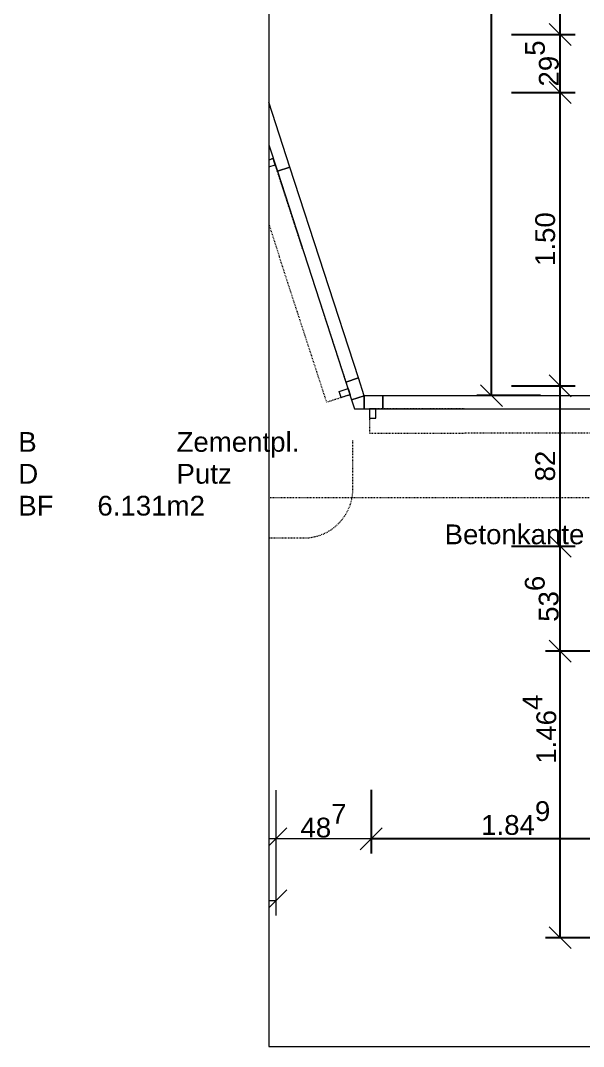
# Model space of a CAD drawing. Header units: metres. Extents: x -1 to 282, y -100 to 261.
# Drawn here: x -1.1 to 72.5, y -58.9 to 75.5 of the extents above; entities that cross this region are included whole.
import ezdxf

# ---------------------------------------------------------------- set-up
doc = ezdxf.new("R2010")
doc.units = ezdxf.units.M
doc.header["$LTSCALE"] = 0.00508
doc.header["$PDMODE"] = 1
for name, pattern in [('gestrichelt-klein', [0.19685, 0.068898, -0.127953]), ('Ohne Titel-13', [0.277778, 0.138889, -0.138889]), ('Ohne Titel-6', [1.0537, 0.590515, -0.19684, 0.069505, -0.19684])]:
    doc.linetypes.add(name, pattern=pattern)
for name, color, linetype, lineweight in [('221_Fenster', 7, 'Continuous', 9), ('221_Fensterrahmen', 7, 'Continuous', 13), ('228_Sonnenschutz', 7, 'Ohne Titel-13', 9), ('Linien-0.03', 7, 'Continuous', 5), ('Linien-gestrichelt', 7, 'gestrichelt-klein', 5), ('Linien-stripu', 7, 'Ohne Titel-6', 5), ('Symbole', 7, 'Continuous', 5), ('Text-Raumstempel', 7, 'Continuous', 5)]:
    doc.layers.add(name, color=color, linetype=linetype, lineweight=lineweight)
doc.layers.add('Bemaßung-Leichtbau', color=7, linetype='Continuous', lineweight=5, true_color=0xb54400)
doc.layers.add('Bemaßung-Rohbau', color=7, linetype='Continuous', lineweight=5, true_color=0x000000)
doc.styles.add('Arial', font='arial.ttf')
doc.dimstyles.new('vbk_50', dxfattribs={"dimtxt": 101.016365, "dimasz": 0.002245, "dimexe": 0.0015, "dimexo": 0.003, "dimgap": 0.0005, "dimtad": 1, "dimdec": 3, "dimzin": 3, "dimdsep": 46, "dimtxsty": 'Arial', "dimblk": 'VW_SLASH', "dimblk1": 'VW_SLASH', "dimblk2": 'VW_SLASH', "dimcen": 0, "dimdle": 0.002, "dimazin": 0, "dimtfac": 0.9, "dimtdec": 3, "dimtix": 1, "dimtmove": 0, "dimatfit": 0, "dimldrblk": 'DOT', "dimfxl": 0.005, "dimfxlon": 1, "dimfrac": 2, "dimtolj": 1, "dimtzin": 3, "dimarcsym": 0})

# ---------------------------------------------------------------- blocks, each defined once
blk = doc.blocks.new('VW_SLASH')
at = {"color": 0, "linetype": 'ByBlock', "lineweight": -2}
blk.add_line((0.5, 0), (-1, 0), dxfattribs=at)
at = {"color": 0, "lineweight": 20, "flags": 128}
blk.add_lwpolyline([(25, 25), (-25, -25)], dxfattribs=at)
blk = doc.blocks.new('*D154')
at = {"layer": 'Bemaßung-Leichtbau', "color": 0, "lineweight": -2, "transparency": 16777216}
for p, q in [((66.91, 146.17), (58.58, 146.17)), ((60.51, 26.43), (60.51, 146.11)), ((66.91, 26.37), (58.58, 26.37))]:
    blk.add_line(p, q, dxfattribs=at)
at = {"layer": 'Defpoints', "color": 0, "transparency": 16777216}
for p in [(60.51, 146.17), (75.88, 146.17), (87.41, 26.37)]:
    blk.add_point(p, dxfattribs=at)
at = {"layer": 'Bemaßung-Leichtbau', "color": 0, "lineweight": -2, "transparency": 16777216, "xscale": 0.05752405278592275, "yscale": 0.05752405278592275, "zscale": 0.05752405278592275}
for p, rotation in [((60.51, 146.17), 90), ((60.51, 26.37), 270)]:
    blk.add_blockref('VW_SLASH', p, dxfattribs=dict(at, rotation=rotation))
at = {"layer": 'Bemaßung-Leichtbau', "color": 0, "transparency": 16777216, "insert": (58.11, 86.27), "char_height": 2.5886, "attachment_point": 5, "rotation": 90, "style": 'Arial'}
blk.add_mtext('\\A1;4.67\\S5^ ;', dxfattribs=at)
blk = doc.blocks.new('_DOT')
at = {"color": 0, "linetype": 'ByBlock', "lineweight": -2}
blk.add_line((-0.5, 0), (-1, 0), dxfattribs=at)
at = {"color": 0, "linetype": 'ByBlock', "const_width": 0.5}
blk.add_lwpolyline([(-0.25, 0, 1), (0.25, 0, 1)], format="xyb", close=True, dxfattribs=at)
blk = doc.blocks.new('*D164')
at = {"layer": 'Bemaßung-Rohbau', "color": 0, "lineweight": -2, "transparency": 16777216}
for p, q in [((75.92, 146.17), (67.59, 146.17)), ((69.51, 73.71), (69.51, 146.11)), ((63.11, 73.65), (71.44, 73.65))]:
    blk.add_line(p, q, dxfattribs=at)
at = {"layer": 'Defpoints', "color": 0, "transparency": 16777216}
for p in [(69.51, 146.17), (86.84, 146.17), (50.09, 73.65)]:
    blk.add_point(p, dxfattribs=at)
at = {"layer": 'Bemaßung-Rohbau', "color": 0, "lineweight": -2, "transparency": 16777216, "xscale": 0.05752405278592275, "yscale": 0.05752405278592275, "zscale": 0.05752405278592275}
for p, rotation in [((69.51, 146.17), 90), ((69.51, 73.65), 270)]:
    blk.add_blockref('VW_SLASH', p, dxfattribs=dict(at, rotation=rotation))
at = {"layer": 'Bemaßung-Rohbau', "color": 0, "transparency": 16777216, "insert": (67.55, 109.91), "char_height": 2.589, "attachment_point": 5, "rotation": 90, "style": 'Arial'}
blk.add_mtext('\\A1;2.83', dxfattribs=at)
blk = doc.blocks.new('*D165')
at = {"layer": 'Bemaßung-Rohbau', "color": 0, "lineweight": -2, "transparency": 16777216}
for p, q in [((63.11, 73.65), (71.44, 73.65)), ((69.51, 66.15), (69.51, 73.59)), ((63.11, 66.09), (71.44, 66.09))]:
    blk.add_line(p, q, dxfattribs=at)
at = {"layer": 'Defpoints', "color": 0, "transparency": 16777216}
for p in [(50.09, 73.65), (69.51, 73.65), (32.28, 66.09)]:
    blk.add_point(p, dxfattribs=at)
at = {"layer": 'Bemaßung-Rohbau', "color": 0, "lineweight": -2, "transparency": 16777216, "xscale": 0.05752405278592275, "yscale": 0.05752405278592275, "zscale": 0.05752405278592275}
for p, rotation in [((69.51, 73.65), 90), ((69.51, 66.09), 270)]:
    blk.add_blockref('VW_SLASH', p, dxfattribs=dict(at, rotation=rotation))
at = {"layer": 'Bemaßung-Rohbau', "color": 0, "transparency": 16777216, "insert": (67.12, 69.87), "char_height": 2.5886, "attachment_point": 5, "rotation": 90, "style": 'Arial'}
blk.add_mtext('\\A1;29\\S5^ ;', dxfattribs=at)
blk = doc.blocks.new('*D166')
at = {"layer": 'Bemaßung-Rohbau', "color": 0, "lineweight": -2, "transparency": 16777216}
for p, q in [((63.11, 66.09), (71.44, 66.09)), ((69.51, 27.71), (69.51, 66.03)), ((63.11, 27.65), (71.44, 27.65))]:
    blk.add_line(p, q, dxfattribs=at)
at = {"layer": 'Defpoints', "color": 0, "transparency": 16777216}
for p in [(32.28, 66.09), (69.51, 66.09), (51.38, 27.65)]:
    blk.add_point(p, dxfattribs=at)
at = {"layer": 'Bemaßung-Rohbau', "color": 0, "lineweight": -2, "transparency": 16777216, "xscale": 0.05752405278592275, "yscale": 0.05752405278592275, "zscale": 0.05752405278592275}
for p, rotation in [((69.51, 66.09), 90), ((69.51, 27.65), 270)]:
    blk.add_blockref('VW_SLASH', p, dxfattribs=dict(at, rotation=rotation))
at = {"layer": 'Bemaßung-Rohbau', "color": 0, "transparency": 16777216, "insert": (67.55, 46.87), "char_height": 2.589, "attachment_point": 5, "rotation": 90, "style": 'Arial'}
blk.add_mtext('\\A1;1.50', dxfattribs=at)
blk = doc.blocks.new('*D167')
at = {"layer": 'Bemaßung-Rohbau', "color": 0, "lineweight": -2, "transparency": 16777216}
for p, q in [((63.11, 27.65), (71.44, 27.65)), ((69.51, 6.7), (69.51, 27.59)), ((63.11, 6.64), (71.44, 6.64))]:
    blk.add_line(p, q, dxfattribs=at)
at = {"layer": 'Defpoints', "color": 0, "transparency": 16777216}
for p in [(51.38, 27.65), (69.51, 27.65), (43.63, 6.64)]:
    blk.add_point(p, dxfattribs=at)
at = {"layer": 'Bemaßung-Rohbau', "color": 0, "lineweight": -2, "transparency": 16777216, "xscale": 0.05752405278592275, "yscale": 0.05752405278592275, "zscale": 0.05752405278592275}
for p, rotation in [((69.51, 27.65), 90), ((69.51, 6.64), 270)]:
    blk.add_blockref('VW_SLASH', p, dxfattribs=dict(at, rotation=rotation))
at = {"layer": 'Bemaßung-Rohbau', "color": 0, "transparency": 16777216, "insert": (67.55, 17.15), "char_height": 2.589, "attachment_point": 5, "rotation": 90, "style": 'Arial'}
blk.add_mtext('\\A1;82', dxfattribs=at)
blk = doc.blocks.new('*D168')
at = {"layer": 'Bemaßung-Rohbau', "color": 0, "lineweight": -2, "transparency": 16777216}
for p, q in [((63.11, 6.64), (71.44, 6.64)), ((69.51, -7.04), (69.51, 6.58)), ((75.92, -7.1), (67.59, -7.1))]:
    blk.add_line(p, q, dxfattribs=at)
at = {"layer": 'Defpoints', "color": 0, "transparency": 16777216}
for p in [(43.63, 6.64), (69.51, 6.64), (131.11, -7.1)]:
    blk.add_point(p, dxfattribs=at)
at = {"layer": 'Bemaßung-Rohbau', "color": 0, "lineweight": -2, "transparency": 16777216, "xscale": 0.05752405278592275, "yscale": 0.05752405278592275, "zscale": 0.05752405278592275}
for p, rotation in [((69.51, 6.64), 90), ((69.51, -7.1), 270)]:
    blk.add_blockref('VW_SLASH', p, dxfattribs=dict(at, rotation=rotation))
at = {"layer": 'Bemaßung-Rohbau', "color": 0, "transparency": 16777216, "insert": (67.1, -0.23), "char_height": 2.5886, "attachment_point": 5, "rotation": 90, "style": 'Arial'}
blk.add_mtext('\\A1;53\\S6^ ;', dxfattribs=at)
blk = doc.blocks.new('*D169')
at = {"layer": 'Bemaßung-Rohbau', "color": 0, "lineweight": -2, "transparency": 16777216}
for p, q in [((75.92, -7.1), (67.59, -7.1)), ((69.51, -44.55), (69.51, -7.15)), ((75.92, -44.61), (67.59, -44.61))]:
    blk.add_line(p, q, dxfattribs=at)
at = {"layer": 'Defpoints', "color": 0, "transparency": 16777216}
for p in [(69.51, -7.1), (131.11, -7.1), (156.11, -44.61)]:
    blk.add_point(p, dxfattribs=at)
at = {"layer": 'Bemaßung-Rohbau', "color": 0, "lineweight": -2, "transparency": 16777216, "xscale": 0.05752405278592275, "yscale": 0.05752405278592275, "zscale": 0.05752405278592275}
for p, rotation in [((69.51, -7.1), 90), ((69.51, -44.61), 270)]:
    blk.add_blockref('VW_SLASH', p, dxfattribs=dict(at, rotation=rotation))
at = {"layer": 'Bemaßung-Rohbau', "color": 0, "transparency": 16777216, "insert": (66.79, -17.31), "char_height": 2.5886, "attachment_point": 5, "rotation": 90, "style": 'Arial'}
blk.add_mtext('\\A1;1.46\\S4^ ;', dxfattribs=at)
blk = doc.blocks.new('*D175')
at = {"layer": 'Bemaßung-Rohbau', "color": 0, "lineweight": -2, "transparency": 16777216}
for p, q in [((44.77, -25.27), (44.77, -33.6)), ((92.16, -25.27), (92.16, -33.6)), ((92.11, -31.68), (44.83, -31.68))]:
    blk.add_line(p, q, dxfattribs=at)
at = {"layer": 'Defpoints', "color": 0, "transparency": 16777216}
for p in [(44.77, 27.65), (92.16, 27.65), (44.77, -31.68)]:
    blk.add_point(p, dxfattribs=at)
at = {"layer": 'Bemaßung-Rohbau', "color": 0, "lineweight": -2, "transparency": 16777216, "xscale": 0.05752405278592275, "yscale": 0.05752405278592275, "zscale": 0.05752405278592275, "rotation": 180}
blk.add_blockref('VW_SLASH', (44.77, -31.68), dxfattribs=at)
at = {"layer": 'Bemaßung-Rohbau', "color": 0, "lineweight": -2, "transparency": 16777216, "xscale": 0.05752405278592275, "yscale": 0.05752405278592275, "zscale": 0.05752405278592275}
blk.add_blockref('VW_SLASH', (92.16, -31.68), dxfattribs=at)
at = {"layer": 'Bemaßung-Rohbau', "color": 0, "transparency": 16777216, "insert": (63.68, -28.96), "char_height": 2.5886, "attachment_point": 5, "style": 'Arial'}
blk.add_mtext('\\A1;1.84\\S9^ ;', dxfattribs=at)
blk = doc.blocks.new('228')
at = {"layer": '228_Sonnenschutz', "linetype": 'Continuous', "flags": 128}
blk.add_lwpolyline([(0.035, 0), (0.0684, 0), (0.0684, -0.0483), (0.035, -0.0483)], close=True, dxfattribs=at)
at = {"layer": '228_Sonnenschutz', "flags": 128}
blk.add_lwpolyline([(-0.4166, 0), (0.0684, 0), (0.0684, -0.125), (-0.4166, -0.125)], dxfattribs=at)
at = {"layer": 'Linien-0.03', "linetype": 'Continuous', "lineweight": 5}
blk.add_point((0, 0), dxfattribs=at)
blk = doc.blocks.new('*E183')
at = {"layer": '221_Fenster', "flags": 128}
for points in [[(2.77, 49.64), (1.13, 49.11), (10.1, 21.52), (11.73, 22.05)], [(53.85, 19.73), (14.92, 19.73), (14.92, 18.01), (53.85, 18.01)]]:
    blk.add_lwpolyline(points, close=True, dxfattribs=at)
at = {"layer": '221_Fensterrahmen', "flags": 128}
for points in [[(2.77, 49.64), (0, 58.15)], [(0, 52.59), (1.13, 49.11), (2.77, 49.64)]]:
    blk.add_lwpolyline(points, dxfattribs=at)
for points in [[(11.73, 22.05), (10.1, 21.52), (10.85, 19.2), (12.48, 19.73)], [(10.85, 19.2), (11.24, 18.01), (12.48, 18.01), (12.48, 19.73)], [(14.92, 19.73), (12.48, 19.73), (12.48, 18.01), (14.92, 18.01)]]:
    blk.add_lwpolyline(points, close=True, dxfattribs=at)
at = {"layer": '228_Sonnenschutz'}
for p, q in [((3.75, 30.68), (1.38, 37.97)), ((43.18, 14.81), (25.59, 14.81))]:
    blk.add_line(p, q, dxfattribs=at)
at = {"layer": '228_Sonnenschutz', "flags": 128}
for points in [[(4.43, 38.96), (0.59, 50.78), (0, 50.59)], [(0, 42.23), (1.38, 37.97)]]:
    blk.add_lwpolyline(points, dxfattribs=at)
at = {"layer": '228_Sonnenschutz', "linetype": 'Continuous', "flags": 128}
for points in [[(0.86, 49.96), (0.59, 50.78), (0, 50.59)], [(0, 49.68), (0.86, 49.96)]]:
    blk.add_lwpolyline(points, dxfattribs=at)
at = {"layer": 'Linien-0.03', "linetype": 'Continuous', "lineweight": 5}
blk.add_point((1.13, 49.11), dxfattribs=at)
at = {"layer": '221_Fensterrahmen', "color": 7, "extrusion": (0, 0, -1), "xscale": -25.62519252307169, "yscale": 25.62519252307169, "zscale": -25.62519252307169, "rotation": 71.99986897026012}
blk.add_blockref('228', (-10.1, 21.52), dxfattribs=at)
at = {"layer": '221_Fensterrahmen', "color": 7, "xscale": -25.62519252307169, "yscale": 25.62519252307169, "zscale": 25.62519252307169, "rotation": 1.423525145760607e-05}
blk.add_blockref('228', (14.92, 18.01), dxfattribs=at)
blk = doc.blocks.new('*E242')
at = {"layer": 'Linien-gestrichelt', "lineweight": 18, "flags": 128}
blk.add_lwpolyline([(0, 51.25), (58.49, 51.25), (104.84, 36.19), (116.6, 0), (225.58, 0)], dxfattribs=at)
blk = doc.blocks.new('*E243')
at = {"layer": 'Linien-stripu', "elevation": 0, "flags": 128}
blk.add_lwpolyline([(10.97, 12.81), (10.97, 6.41, -0.414214), (4.57, 0), (0, 0)], format="xyb", dxfattribs=at)
blk = doc.blocks.new('*E252')
at = {"layer": 'Text-Raumstempel', "insert": (0, 11), "char_height": 2.5886, "attachment_point": 1, "line_spacing_factor": 0.967741, "style": 'Arial'}
blk.add_mtext('B^I^IZementpl.\\PD^I^IPutz\\PBF^I6.131m2', dxfattribs=at)

msp = doc.modelspace()

# ---------------------------------------------------------------- linework, layer by layer
at = {"layer": 'Bemaßung-Rohbau'}
for p, q in [((32.2824, -25.2716), (32.2824, -33.5998)), ((32.2824, -25.2716), (32.2824, -33.5998)), ((44.7715, -25.2716), (44.7715, -33.5998)), ((32.2248, -31.6779), (31.3575, -31.6779)), ((44.714, -31.6779), (32.3399, -31.6779)), ((32.2824, -33.3848), (32.2824, -41.713)), ((32.2248, -39.7911), (31.3575, -39.7911))]:
    msp.add_line(p, q, dxfattribs=at)
at = {"layer": 'Bemaßung-Rohbau', "color": 18, "linetype": 'Continuous', "lineweight": 5, "true_color": 0x000000}
for p, q in [((32.3111, -31.6779), (32.2248, -31.6779)), ((32.2536, -31.6779), (32.3399, -31.6779)), ((32.3111, -39.7911), (32.2248, -39.7911))]:
    msp.add_line(p, q, dxfattribs=at)
at = {"layer": 'Bemaßung-Rohbau', "color": 18, "lineweight": 20, "true_color": 0x000000, "flags": 128}
for points in [[(33.7206, -30.2396), (31.3575, -32.6027)], [(31.3575, -32.6027), (33.7206, -30.2396)], [(33.7206, -38.3528), (31.3575, -40.7159)]]:
    msp.add_lwpolyline(points, dxfattribs=at)
at = {"layer": 'Linien-0.03', "linetype": 'Continuous'}
msp.add_lwpolyline([(31.3575, -58.8574), (256.9364, -58.8574), (256.9364, 259.337), (31.3575, 259.337)], close=True, dxfattribs=at)

# ---------------------------------------------------------------- block references
at = {"layer": 'Bemaßung-Rohbau', "xscale": 0.05752405278592275, "yscale": 0.05752405278592275, "zscale": 0.05752405278592275}
msp.add_blockref('VW_SLASH', (44.7715, -31.6779), dxfattribs=at)
at = {"layer": 'Linien-gestrichelt', "color": 7}
msp.add_blockref('*E242', (31.3575, -38.2036), dxfattribs=at)
at = {"layer": 'Symbole', "color": 7}
for name, p in [('*E183', (31.3575, 6.6389)), ('*E243', (31.3575, 7.6982, 0))]:
    msp.add_blockref(name, p, dxfattribs=at)
at = {"layer": 'Text-Raumstempel'}
msp.add_blockref('*E252', (-1.4165, 10.6093), dxfattribs=at)

# ---------------------------------------------------------------- texts
at = {"layer": 'Bemaßung-Rohbau', "insert": (38.5269, -29.3062), "char_height": 2.588564, "attachment_point": 5, "style": 'Arial'}
msp.add_mtext('\\A1;48\\S7^ ;', dxfattribs=at)
at = {"layer": 'Linien-0.03', "insert": (54.3721, 6.8755), "char_height": 2.58856, "attachment_point": 7, "line_spacing_factor": 0.967741, "style": 'Arial'}
msp.add_mtext('Betonkante', dxfattribs=at)

# ---------------------------------------------------------------- dimensions: what is measured, and where the dimension line sits
at = {"layer": 'Bemaßung-Leichtbau'}
dim = msp.add_linear_dim(base=(60.5068, 146.168), p1=(87.4132, 26.3703), p2=(75.8819, 146.168), angle=270, text='4.67\\S5^ ;', dimstyle='vbk_50', override={"dimscale": 25.625193, "dimtxt": 0.101016, "dimexe": 0.075, "dimgap": 0.025, "dimlfac": 0.039024, "dimpost": '<>', "dimtxsty": 'Arial', "dimdle": 0.1, "dimtmove": 2, "dimfxl": 0.25}, dxfattribs=at)
dim.commit()
dim.dimension.update_dxf_attribs({"geometry": '*D154', "text_midpoint": (58.1139, 86.2692)})
at = {"layer": 'Bemaßung-Rohbau'}
for base, p1, p2, text, picture, middle in [((69.514, 146.168), (50.0864, 73.6488), (86.8367, 146.168), '2.83', '*D164', (67.5508, 109.9084)), ((69.514, 73.6488), (32.2824, 66.0893), (50.0864, 73.6488), '29\\S5^ ;', '*D165', (67.1211, 69.869)), ((69.514, 66.0893), (51.3764, 27.6515), (32.2824, 66.0893), '1.50', '*D166', (67.5517, 46.8704)), ((69.514, 27.6515), (43.6321, 6.6389), (51.3764, 27.6515), '82', '*D167', (67.5517, 17.1452)), ((69.514, 6.6389), (131.1107, -7.0968), (43.6321, 6.6389), '53\\S6^ ;', '*D168', (67.0973, -0.229))]:
    dim = msp.add_linear_dim(base=base, p1=p1, p2=p2, angle=270, text=text, dimstyle='vbk_50', override={"dimscale": 25.625193, "dimtxt": 0.101016, "dimexe": 0.075, "dimgap": 0.025, "dimlfac": 0.039024, "dimpost": '<>', "dimtxsty": 'Arial', "dimdle": 0.1, "dimtmove": 2, "dimfxl": 0.25}, dxfattribs=at)
    dim.commit()
    dim.dimension.update_dxf_attribs({"geometry": picture, "text_midpoint": middle})
dim = msp.add_linear_dim(base=(44.7715, -31.6779), p1=(92.1646, 27.6515), p2=(44.7715, 27.6515), text='1.84\\S9^ ;', dimstyle='vbk_50', override={"dimscale": 25.625193, "dimtxt": 0.101016, "dimexe": 0.075, "dimgap": 0.025, "dimlfac": 0.039024, "dimpost": '<>', "dimtxsty": 'Arial', "dimdle": 0.1, "dimtmove": 2, "dimfxl": 0.25}, dxfattribs=at)
dim.commit()
dim.dimension.update_dxf_attribs({"geometry": '*D175', "text_midpoint": (63.6758, -28.958), "dimtype": 160})
dim = msp.add_linear_dim(base=(69.514, -7.0968), p1=(156.1126, -44.6115), p2=(131.1107, -7.0968), angle=270, text='1.46\\S4^ ;', dimstyle='vbk_50', override={"dimscale": 25.625193, "dimtxt": 0.101016, "dimexe": 0.075, "dimgap": 0.025, "dimlfac": 0.039024, "dimpost": '<>', "dimtxsty": 'Arial', "dimdle": 0.1, "dimtmove": 2, "dimfxl": 0.25}, dxfattribs=at)
dim.commit()
dim.dimension.update_dxf_attribs({"geometry": '*D169', "text_midpoint": (66.7941, -17.3097), "dimtype": 160})

doc.saveas('drawing.dxf')
